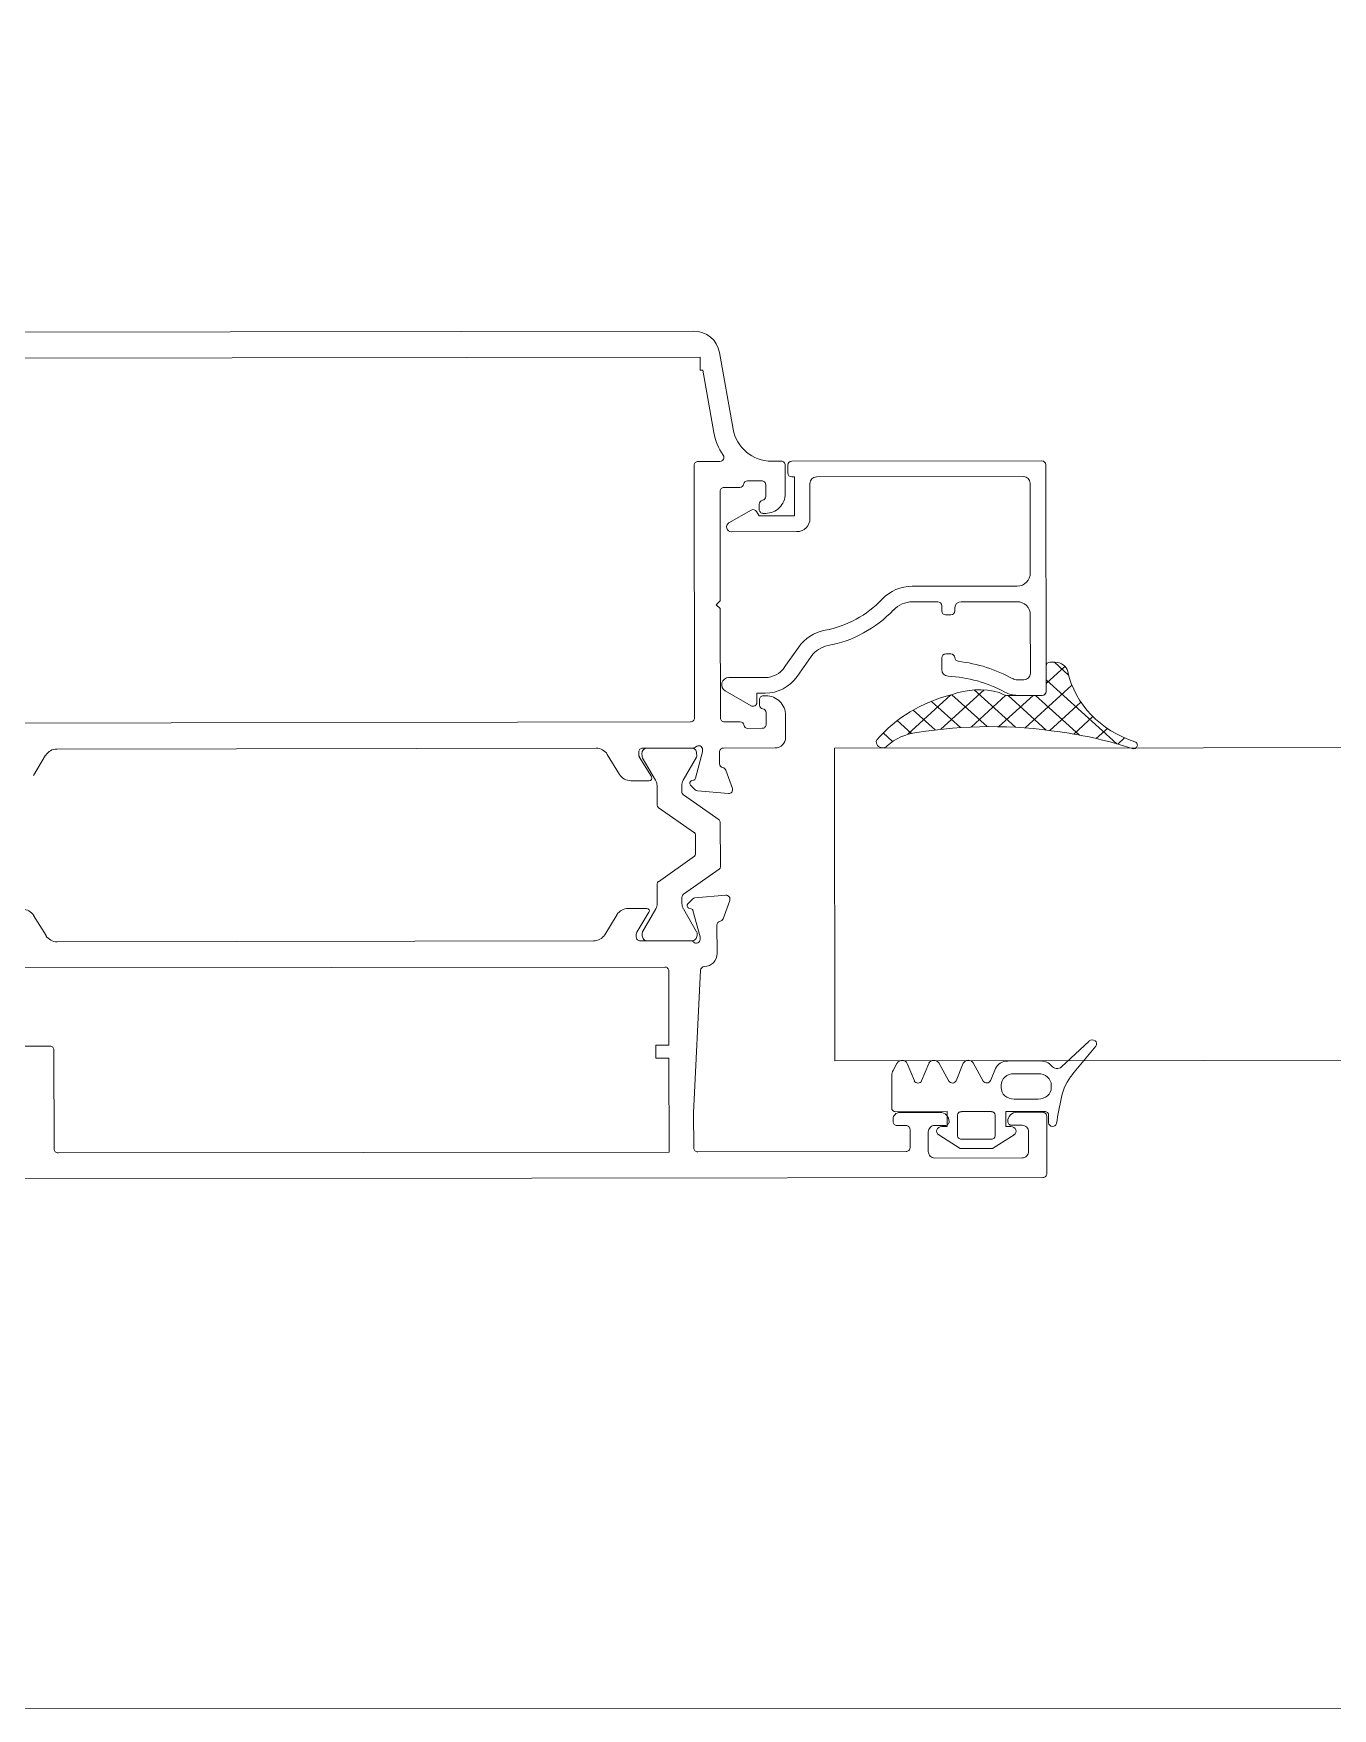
# Model space of a CAD drawing. Header units: centimetres. Extents: x 118932 to 154602, y -32682 to -23521.
# Drawn here: x 138427.09 to 138437.06, y -25117.33 to -25104.47 of the extents above; entities that cross this region are included whole.
import ezdxf

# ---------------------------------------------------------------- set-up
doc = ezdxf.new("R2010")
doc.units = ezdxf.units.CM
doc.header["$LTSCALE"] = 50
doc.header["$MEASUREMENT"] = 0
doc.layers.add('GEN_02_TF_Pencere', color=7, linetype='Continuous', lineweight=9, true_color=0x6093ac)
doc.layers.add('GEN_05_ML_Mermer', color=7, linetype='Continuous', lineweight=9, true_color=0x9d8692)

# ---------------------------------------------------------------- blocks, each defined once
blk = doc.blocks.new('P12')
at = {"layer": 'GEN_02_TF_Pencere', "ltscale": 0.5, "extrusion": (0, 0, -1)}
for p, q in [((63382.366, 12336.415, 0), (63374.521, 12336.403, 0)), ((63374.491, 12336.373, 0), (63374.492, 12335.933, 0)), ((63374.631, 12336.053, 0), (63374.631, 12336.203, 0)), ((63374.681, 12336.253, 0), (63375.351, 12336.254, 0)), ((63375.401, 12336.204, 0), (63375.401, 12336.054, 0)), ((63375.541, 12336.035, 0), (63375.541, 12336.175, 0)), ((63375.571, 12336.205, 0), (63377.171, 12336.207, 0)), ((63377.201, 12336.177, 0), (63377.202, 12335.907, 0)), ((63377.391, 12336.208, 0), (63382.081, 12336.215, 0)), ((63377.392, 12335.488, 0), (63377.391, 12336.208, 0)), ((63377.391, 12336.208, 0), (63377.391, 12336.208, 0)), ((63382.111, 12336.185, 0), (63382.112, 12335.425, 0)), ((63374.761, 12336.003, 0), (63374.681, 12336.003, 0)), ((63375.351, 12336.004, 0), (63375.271, 12336.004, 0)), ((63375.641, 12336.005, 0), (63375.571, 12336.005, 0)), ((63374.522, 12335.903, 0), (63374.722, 12335.903, 0)), ((63375.312, 12335.904, 0), (63375.622, 12335.905, 0)), ((63375.671, 12335.955, 0), (63375.671, 12335.975, 0)), ((63377.202, 12335.907, 0), (63377.149, 12334.813, 0)), ((63377.492, 12335.488, 0), (63377.392, 12335.488, 0)), ((63377.393, 12334.818, 0), (63377.392, 12335.388, 0)), ((63377.392, 12335.388, 0), (63377.492, 12335.388, 0)), ((63377.492, 12335.388, 0), (63377.492, 12335.488, 0)), ((63382.142, 12335.395, 0), (63382.982, 12335.396, 0)), ((63382.983, 12334.796, 0), (63377.423, 12334.788, 0)), ((63377.022, 12334.684, 0), (63377.023, 12334.466, 0)), ((63377.969, 12334.588, 0), (63382.088, 12334.595, 0)), ((63377.152, 12334.557, 0), (63377.152, 12334.575, 0)), ((63377.207, 12334.355, 0), (63377.152, 12334.557, 0)), ((63377.176, 12334.527, 0), (63377.176, 12334.547, 0)), ((63377.281, 12334.341, 0), (63377.179, 12334.517, 0)), ((63377.216, 12334.587, 0), (63377.556, 12334.588, 0)), ((63377.225, 12334.587, 0), (63377.612, 12334.588, 0)), ((63377.594, 12334.517, 0), (63377.492, 12334.341, 0)), ((63377.638, 12334.521, 0), (63377.545, 12334.368, 0)), ((63377.596, 12334.548, 0), (63377.596, 12334.527, 0)), ((63377.642, 12334.558, 0), (63377.643, 12334.536, 0)), ((63377.79, 12334.386, 0), (63377.884, 12334.54, 0)), ((63382.173, 12334.547, 0), (63382.268, 12334.393, 0)), ((63376.975, 12334.417, 0), (63376.925, 12334.277, 0)), ((63377.238, 12334.337, 0), (63377.221, 12334.341, 0)), ((63377.562, 12334.338, 0), (63377.705, 12334.338, 0)), ((63376.956, 12334.237, 0), (63377.192, 12334.258, 0)), ((63377.006, 12334.036, 0), (63377.279, 12334.228, 0)), ((63377.21, 12334.267, 0), (63377.247, 12334.303, 0)), ((63377.292, 12334.253, 0), (63377.292, 12334.301, 0)), ((63377.482, 12334.301, 0), (63377.482, 12334.149, 0)), ((63377.473, 12334.133, 0), (63377.196, 12333.938, 0)), ((63376.998, 12333.674, 0), (63376.997, 12334.02, 0)), ((63377.187, 12333.921, 0), (63377.188, 12333.773, 0)), ((63377.196, 12333.757, 0), (63377.474, 12333.563, 0)), ((63377.006, 12333.658, 0), (63376.998, 12333.674, 0)), ((63376.998, 12333.674, 0), (63376.998, 12333.674, 0)), ((63377.28, 12333.466, 0), (63377.006, 12333.658, 0)), ((63377.172, 12333.436, 0), (63376.935, 12333.457, 0)), ((63377.293, 12333.394, 0), (63377.293, 12333.442, 0)), ((63377.483, 12333.546, 0), (63377.483, 12333.394, 0)), ((63376.905, 12333.417, 0), (63376.956, 12333.277, 0)), ((63377.133, 12333.137, 0), (63377.187, 12333.339, 0)), ((63377.181, 12333.178, 0), (63377.282, 12333.354, 0)), ((63377.227, 12333.391, 0), (63377.19, 12333.428, 0)), ((63377.201, 12333.354, 0), (63377.218, 12333.358, 0)), ((63377.494, 12333.354, 0), (63377.596, 12333.179, 0)), ((63377.526, 12333.327, 0), (63377.619, 12333.175, 0)), ((63377.685, 12333.358, 0), (63377.543, 12333.358, 0)), ((63377.865, 12333.156, 0), (63377.771, 12333.31, 0)), ((63382.27, 12333.317, 0), (63382.176, 12333.163, 0)), ((63377.003, 12333.228, 0), (63377.003, 12333.137, 0)), ((63376.973, 12333.107, 0), (63376.576, 12333.106, 0)), ((63377.133, 12333.119, 0), (63377.133, 12333.137, 0)), ((63377.179, 12333.147, 0), (63377.178, 12333.168, 0)), ((63377.593, 12333.108, 0), (63377.206, 12333.107, 0)), ((63377.559, 12333.108, 0), (63377.219, 12333.107, 0)), ((63377.598, 12333.169, 0), (63377.599, 12333.148, 0)), ((63377.623, 12333.16, 0), (63377.623, 12333.138, 0)), ((63382.09, 12333.115, 0), (63377.95, 12333.108, 0)), ((63376.496, 12333.026, 0), (63376.496, 12332.856, 0)), ((63376.646, 12332.836, 0), (63376.646, 12332.926, 0)), ((63376.676, 12332.956, 0), (63376.786, 12332.957, 0)), ((63376.845, 12332.907, 0), (63376.966, 12332.907, 0)), ((63376.996, 12332.877, 0), (63376.998, 12332.037, 0)), ((63377.199, 12330.937, 0), (63377.196, 12332.877, 0)), ((63377.226, 12332.907, 0), (63383.066, 12332.917, 0)), ((63374.497, 12332.673, 0), (63374.499, 12330.933, 0)), ((63374.716, 12332.703, 0), (63374.527, 12332.703, 0)), ((63376.647, 12332.706, 0), (63376.667, 12332.706, 0)), ((63376.717, 12332.687, 0), (63376.653, 12332.686, 0)), ((63376.697, 12332.736, 0), (63376.696, 12332.777, 0)), ((63376.717, 12332.757, 0), (63376.717, 12332.687, 0)), ((63376.959, 12332.669, 0), (63376.761, 12332.783, 0)), ((63374.618, 12332.084, 0), (63374.617, 12332.533, 0)), ((63374.667, 12332.583, 0), (63374.718, 12332.583, 0)), ((63376.407, 12332.558, 0), (63376.3, 12332.404, 0)), ((63376.653, 12332.566, 0), (63376.932, 12332.567, 0)), ((63375.297, 12332.415, 0), (63375.297, 12332.505, 0)), ((63376.398, 12332.335, 0), (63376.506, 12332.489, 0)), ((63375.227, 12332.385, 0), (63375.267, 12332.385, 0)), ((63375.198, 12332.055, 0), (63375.198, 12332.035, 0)), ((63375.268, 12332.085, 0), (63375.228, 12332.085, 0)), ((63375.298, 12332.015, 0), (63375.298, 12332.055, 0)), ((63376.998, 12332.037, 0), (63377.028, 12332.007, 0)), ((63375.148, 12331.984, 0), (63374.718, 12331.984, 0)), ((63375.523, 12331.985, 0), (63375.328, 12331.985, 0)), ((63377.028, 12332.007, 0), (63376.998, 12331.977, 0)), ((63376.998, 12331.977, 0), (63376.999, 12331.137, 0)), ((63374.619, 12331.073, 0), (63374.618, 12331.764, 0)), ((63374.718, 12331.864, 0), (63375.524, 12331.865, 0)), ((63376.912, 12331.447, 0), (63376.409, 12331.446, 0)), ((63376.76, 12331.281, 0), (63376.931, 12331.379, 0)), ((63376.309, 12331.346, 0), (63376.309, 12331.076, 0)), ((63376.429, 12331.026, 0), (63376.429, 12331.326, 0)), ((63376.429, 12331.326, 0), (63376.699, 12331.326, 0)), ((63376.669, 12331.306, 0), (63376.649, 12331.306, 0)), ((63376.699, 12331.326, 0), (63376.719, 12331.292, 0)), ((63376.699, 12331.236, 0), (63376.699, 12331.276, 0)), ((63376.499, 12331.156, 0), (63376.499, 12330.936, 0)), ((63376.649, 12331.086, 0), (63376.649, 12331.176, 0)), ((63376.259, 12331.026, 0), (63374.669, 12331.023, 0)), ((63376.449, 12331.026, 0), (63376.429, 12331.026, 0)), ((63376.479, 12330.936, 0), (63376.479, 12330.996, 0)), ((63376.789, 12331.057, 0), (63376.679, 12331.056, 0)), ((63376.969, 12331.107, 0), (63376.848, 12331.107, 0)), ((63374.529, 12330.903, 0), (63376.449, 12330.906, 0)), ((63374.529, 12330.903, 0), (63374.529, 12330.903, 0)), ((63376.529, 12330.906, 0), (63376.604, 12330.906, 0)), ((63377, 12330.907, 0), (63377.169, 12330.907, 0)), ((63376.899, 12330.659, 0), (63377.004, 12330.072, 0)), ((63377.132, 12330.207, 0), (63377.047, 12330.685, 0)), ((63377.151, 12330.207, 0), (63377.132, 12330.207, 0)), ((63377.151, 12330.107, 0), (63377.151, 12330.207, 0)), ((63383.101, 12330.117, 0), (63377.151, 12330.107, 0)), ((63377.201, 12329.907, 0), (63385.471, 12329.92, 0)), ((63377.201, 12329.907, 0), (63377.201, 12329.907, 0))]:
    blk.add_line(p, q, dxfattribs=at)
at = {"layer": 'GEN_02_TF_Pencere', "ltscale": 0.5}
for p, q in [((63374.743, 12336.077, 0), (63374.907, 12336.18, 0)), ((63374.907, 12336.18, 0), (63375.157, 12336.18, 0)), ((63375.157, 12336.18, 0), (63375.32, 12336.077, 0)), ((63374.807, 12336.013, 0), (63374.767, 12336.013, 0)), ((63374.807, 12335.898, 0), (63374.807, 12336.013, 0)), ((63374.887, 12336.083, 0), (63374.887, 12335.925, 0)), ((63375.147, 12336.11, 0), (63374.917, 12336.11, 0)), ((63375.177, 12335.925, 0), (63375.177, 12336.083, 0)), ((63375.297, 12336.013, 0), (63375.257, 12336.013, 0)), ((63375.257, 12336.013, 0), (63375.257, 12335.898, 0)), ((63374.477, 12335.985, 0), (63374.477, 12335.924, 0)), ((63374.507, 12335.898, 0), (63374.807, 12335.898, 0)), ((63374.895, 12335.906, 0), (63374.895, 12335.906, 0)), ((63374.917, 12335.898, 0), (63375.147, 12335.898, 0)), ((63375.257, 12335.898, 0), (63375.652, 12335.899, 0)), ((63374.742, 12335.802, 0), (63374.557, 12335.802, 0)), ((63375.682, 12335.872, 0), (63375.682, 12335.621, 0)), ((63374.457, 12335.714, 0), (63374.457, 12335.695, 0)), ((63374.842, 12335.695, 0), (63374.842, 12335.714, 0)), ((63374.842, 12335.695, 0), (63374.842, 12335.695, 0)), ((63374.924, 12335.661, 0), (63374.885, 12335.567, 0)), ((63375.057, 12335.524, 0), (63374.979, 12335.664, 0)), ((63375.188, 12335.661, 0), (63375.133, 12335.527, 0)), ((63375.321, 12335.524, 0), (63375.243, 12335.664, 0)), ((63375.452, 12335.661, 0), (63375.397, 12335.528, 0)), ((63375.564, 12335.528, 0), (63375.508, 12335.661, 0)), ((63374.115, 12335.395, 0), (63374.293, 12335.611, 0)), ((63374.379, 12335.555, 0), (63374.167, 12335.356, 0)), ((63374.791, 12335.509, 0), (63374.537, 12335.509, 0)), ((63374.557, 12335.607, 0), (63374.742, 12335.607, 0)), ((63374.885, 12335.567, 0), (63374.885, 12335.567, 0)), ((63375.671, 12335.582, 0), (63375.639, 12335.524, 0)), ((63373.946, 12333.077, 0), (63373.894, 12333.03, 0)), ((63373.955, 12333.075, 0), (63374.497, 12332.583, 0)), ((63375.675, 12333.057, 0), (63375.747, 12332.991, 0)), ((63375.737, 12333.103, 0), (63375.75, 12333.105, 0)), ((63374.112, 12333.035, 0), (63374.026, 12332.957, 0)), ((63374.285, 12333, 0), (63374.138, 12332.865, 0)), ((63374.467, 12332.973, 0), (63374.229, 12332.755, 0)), ((63374.241, 12333.008, 0), (63374.577, 12332.703, 0)), ((63374.657, 12332.953, 0), (63374.298, 12332.625, 0)), ((63374.497, 12332.969, 0), (63374.789, 12332.703, 0)), ((63374.859, 12332.943, 0), (63374.595, 12332.703, 0)), ((63374.732, 12332.948, 0), (63375.049, 12332.661, 0)), ((63375.073, 12332.946, 0), (63374.806, 12332.702, 0)), ((63374.95, 12332.943, 0), (63375.22, 12332.698, 0)), ((63375.304, 12332.963, 0), (63374.973, 12332.661, 0)), ((63375.155, 12332.95, 0), (63375.377, 12332.749, 0)), ((63375.559, 12333.002, 0), (63375.227, 12332.7, 0)), ((63375.347, 12332.968, 0), (63375.516, 12332.816, 0)), ((63375.53, 12332.995, 0), (63375.639, 12332.897, 0)), ((63374.497, 12332.676, 0), (63374.497, 12332.476, 0)), ((63374.787, 12332.703, 0), (63374.527, 12332.703, 0)), ((63374.856, 12332.682, 0), (63374.837, 12332.692, 0)), ((63374.837, 12332.692, 0), (63374.837, 12332.692, 0)), ((63374.325, 12332.547, 0), (63374.433, 12332.448, 0)), ((63374.497, 12332.613, 0), (63374.352, 12332.481, 0)), ((63374.467, 12332.448, 0), (63374.429, 12332.448, 0))]:
    blk.add_line(p, q, dxfattribs=at)
at = {"layer": 'GEN_02_TF_Pencere', "elevation": 0}
blk.add_lwpolyline([(63311.002, 12333.047), (63310.998, 12335.447), (63376.118, 12335.508), (63376.121, 12333.108)], close=True, dxfattribs=at)
at = {"layer": 'GEN_02_TF_Pencere', "ltscale": 0.5, "extrusion": (0, 0, -1)}
for centre, radius, start, end in [((-63374.521, 12336.373, 0), 0.03, 359.9097, 89.9098), ((-63374.681, 12336.203, 0), 0.05, 359.9097, 89.9098), ((-63375.351, 12336.204, 0), 0.05, 89.9097, 179.9098), ((-63375.571, 12336.175, 0), 0.03, 359.9097, 89.9098), ((-63377.171, 12336.177, 0), 0.03, 89.9097, 179.9098), ((-63382.081, 12336.185, 0), 0.03, 89.9097, 179.9098), ((-63374.681, 12336.053, 0), 0.05, 269.9097, 359.9098), ((-63374.761, 12335.973, 0), 0.03, 89.9097, 179.9098), ((-63375.271, 12335.974, 0), 0.03, 359.9097, 89.9098), ((-63375.351, 12336.054, 0), 0.05, 179.9097, 269.9098), ((-63375.571, 12336.035, 0), 0.03, 269.9097, 359.9098), ((-63375.641, 12335.975, 0), 0.03, 89.9097, 179.9098), ((-63374.522, 12335.933, 0), 0.03, 269.9097, 359.9098), ((-63374.721, 12335.973, 0), 0.07, 179.9097, 269.9098), ((-63375.311, 12335.974, 0), 0.07, 269.9097, 359.9098), ((-63375.621, 12335.955, 0), 0.05, 179.9097, 269.9098), ((-63382.142, 12335.425, 0), 0.03, 269.9097, 359.9098), ((-63377.122, 12334.685, 0), 0.1, 359.9097, 88.6251), ((-63377.119, 12334.815, 0), 0.03, 182.744, 268.6252), ((-63377.423, 12334.818, 0), 0.03, 269.9097, 359.9098), ((-63377.182, 12334.575, 0), 0.03, 359.9098, 135.6896), ((-63377.225, 12334.617, 0), 0.03, 269.91, 315.6894), ((-63382.088, 12334.495, 0), 0.1, 89.9098, 148.5082), ((-63376.993, 12334.466, 0), 0.03, 179.9098, 259.3887), ((-63377.216, 12334.547, 0), 0.04, 359.9097, 89.9098), ((-63377.196, 12334.527, 0), 0.02, 329.9098, 359.9096), ((-63377.556, 12334.548, 0), 0.04, 89.9097, 179.9098), ((-63377.576, 12334.527, 0), 0.02, 179.9098, 209.9097), ((-63377.612, 12334.558, 0), 0.03, 89.9097, 179.9098), ((-63377.613, 12334.536, 0), 0.03, 179.9202, 211.3177), ((-63377.97, 12334.488, 0), 0.1, 31.3114, 89.9097), ((-63377.004, 12334.407, 0), 0.03, 19.8997, 79.4131), ((-63377.226, 12334.36, 0), 0.02, 284.9092, 344.9245), ((-63377.233, 12334.317, 0), 0.02, 104.8951, 224.9098), ((-63377.212, 12334.301, 0), 0.08, 149.9098, 179.9096), ((-63377.562, 12334.301, 0), 0.08, 359.9097, 29.9096), ((-63377.562, 12334.358, 0), 0.02, 269.9097, 31.3071), ((-63377.705, 12334.438, 0), 0.1, 211.3097, 269.9081), ((-63382.353, 12334.445, 0), 0.1, 269.9114, 328.5098), ((-63376.953, 12334.267, 0), 0.03, 264.9179, 19.9148), ((-63377.189, 12334.288, 0), 0.03, 224.9031, 264.904), ((-63377.262, 12334.253, 0), 0.03, 179.9097, 234.9096), ((-63377.462, 12334.149, 0), 0.02, 179.9099, 234.9098), ((-63377.017, 12334.02, 0), 0.02, 359.9097, 54.9096), ((-63377.207, 12333.921, 0), 0.02, 359.9097, 54.9096), ((-63377.208, 12333.773, 0), 0.02, 304.9099, 359.9098), ((-63377.463, 12333.546, 0), 0.02, 124.9097, 179.9096), ((-63376.933, 12333.427, 0), 0.03, 339.9046, 94.9014), ((-63377.169, 12333.407, 0), 0.03, 94.9155, 134.9164), ((-63377.263, 12333.442, 0), 0.03, 124.9098, 179.9097), ((-63377.206, 12333.334, 0), 0.02, 14.895, 74.9103), ((-63377.213, 12333.377, 0), 0.02, 134.9097, 254.9244), ((-63377.213, 12333.394, 0), 0.08, 179.9098, 209.9097), ((-63377.563, 12333.394, 0), 0.08, 329.9099, 359.9098), ((-63377.543, 12333.338, 0), 0.02, 328.5124, 89.9098), ((-63377.685, 12333.258, 0), 0.1, 89.9114, 148.5098), ((-63376.984, 12333.287, 0), 0.03, 280.4062, 339.9197), ((-63376.973, 12333.228, 0), 0.03, 100.4309, 179.9098), ((-63377.198, 12333.168, 0), 0.02, 359.9098, 29.9097), ((-63377.578, 12333.169, 0), 0.02, 149.9098, 179.9096), ((-63377.593, 12333.159, 0), 0.03, 148.5017, 179.8992), ((-63376.576, 12333.026, 0), 0.08, 359.9097, 89.9098), ((-63376.973, 12333.137, 0), 0.03, 179.9097, 269.9098), ((-63377.163, 12333.119, 0), 0.03, 224.1298, 359.9097), ((-63377.219, 12333.147, 0), 0.04, 269.9097, 359.9098), ((-63377.206, 12333.077, 0), 0.03, 44.1301, 89.9095), ((-63377.559, 12333.148, 0), 0.04, 179.9097, 269.9098), ((-63377.593, 12333.138, 0), 0.03, 179.9097, 269.9098), ((-63377.95, 12333.208, 0), 0.1, 269.9098, 328.5082), ((-63382.09, 12333.215, 0), 0.1, 211.3113, 269.9097), ((-63376.676, 12332.926, 0), 0.03, 359.9097, 89.9098), ((-63376.786, 12332.927, 0), 0.03, 89.9098, 170.3156), ((-63376.845, 12332.937, 0), 0.03, 269.9098, 350.3156), ((-63376.646, 12332.856, 0), 0.15, 269.9097, 359.9098), ((-63376.676, 12332.836, 0), 0.03, 279.5038, 359.9097), ((-63376.666, 12332.777, 0), 0.03, 99.5038, 179.9212), ((-63376.966, 12332.877, 0), 0.03, 89.9097, 179.9098), ((-63377.226, 12332.877, 0), 0.03, 359.9097, 89.9098), ((-63374.527, 12332.673, 0), 0.03, 359.9098, 89.9097), ((-63374.716, 12332.503, 0), 0.2, 89.9121, 118.8624), ((-63375.295, 12333.555, 0), 1, 272.6448, 298.8591), ((-63376.653, 12332.386, 0), 0.3, 34.9231, 89.8964), ((-63376.667, 12332.736, 0), 0.03, 179.9097, 269.9098), ((-63376.747, 12332.757, 0), 0.03, 359.9097, 119.9098), ((-63376.932, 12332.621, 0), 0.0546, 119.9097, 269.9097), ((-63374.667, 12332.533, 0), 0.05, 359.9099, 89.9097), ((-63374.719, 12332.513, 0), 0.07, 89.9117, 118.9868), ((-63375.295, 12333.555, 0), 1.12, 276.405, 298.9844), ((-63375.247, 12332.505, 0), 0.05, 92.6563, 179.8927), ((-63376.653, 12332.386, 0), 0.18, 34.9231, 89.8964), ((-63375.167, 12332.411, 0), 0.03, 96.2578, 176.8647), ((-63375.227, 12332.415, 0), 0.03, 270.0711, 357.139), ((-63375.267, 12332.415, 0), 0.03, 179.9096, 269.9095), ((-63376.135, 12332.518, 0), 0.2, 214.9205, 259.5777), ((-63376.338, 12331.416, 0), 0.92, 43.328, 79.5805), ((-63376.135, 12332.518, 0), 0.32, 214.9205, 259.5777), ((-63376.338, 12331.416, 0), 0.8, 43.328, 79.5805), ((-63374.718, 12332.084, 0), 0.1, 269.9097, 359.9096), ((-63375.148, 12332.034, 0), 0.05, 179.9097, 269.9096), ((-63375.228, 12332.055, 0), 0.03, 359.913, 89.9097), ((-63375.268, 12332.055, 0), 0.03, 89.9111, 179.9098), ((-63375.523, 12332.185, 0), 0.2, 223.33, 269.8998), ((-63375.328, 12332.015, 0), 0.03, 269.9097, 359.9082), ((-63375.523, 12332.185, 0), 0.32, 223.33, 269.8998), ((-63374.718, 12331.764, 0), 0.1, 359.9098, 89.9097), ((-63376.409, 12331.346, 0), 0.1, 359.9099, 89.9097), ((-63376.913, 12331.411, 0), 0.0361, 89.9097, 239.9098), ((-63376.649, 12331.156, 0), 0.15, 359.9097, 89.9098), ((-63376.669, 12331.276, 0), 0.03, 89.9097, 179.9098), ((-63376.745, 12331.307, 0), 0.03, 239.9098, 329.9097), ((-63376.679, 12331.176, 0), 0.03, 359.9098, 80.3156), ((-63376.669, 12331.236, 0), 0.03, 179.8983, 260.3157), ((-63376.969, 12331.137, 0), 0.03, 179.9097, 269.9098), ((-63374.669, 12331.073, 0), 0.05, 269.9097, 359.9096), ((-63376.259, 12331.076, 0), 0.05, 179.9097, 269.9096), ((-63376.449, 12330.996, 0), 0.03, 89.9098, 179.9097), ((-63376.679, 12331.086, 0), 0.03, 269.9097, 359.9098), ((-63376.789, 12331.087, 0), 0.03, 189.5038, 269.9097), ((-63376.848, 12331.077, 0), 0.03, 9.5038, 89.9097), ((-63374.529, 12330.933, 0), 0.03, 269.9098, 359.9097), ((-63376.449, 12330.936, 0), 0.03, 179.9096, 269.9095), ((-63376.529, 12330.936, 0), 0.03, 269.9097, 359.9098), ((-63376.604, 12330.606, 0), 0.3, 89.9098, 169.9097), ((-63377, 12330.877, 0), 0.03, 325.6808, 89.9098), ((-63377.169, 12330.937, 0), 0.03, 179.9097, 269.9098), ((-63376.604, 12330.606, 0), 0.45, 145.6809, 169.9097), ((-63377.201, 12330.107, 0), 0.2, 269.9098, 349.9097)]:
    blk.add_arc(centre, radius, start, end, dxfattribs=at)
at = {"layer": 'GEN_02_TF_Pencere', "ltscale": 0.5}
for centre, major_axis, start_param, end_param in [((63374.447, 12335.985, 0), (0.03, 0), -0.001156, 2.96363), ((63374.767, 12336.048, 0), (0.04, 0.0001), 2.193304, 4.711233), ((63374.917, 12336.083, 0), (-0.03, 0), 4.711233, 6.282031), ((63375.147, 12336.083, 0), (-0.03, 0), 3.140435, 4.711233), ((63375.297, 12336.048, 0), (0.04, 0.0001), 4.711234, 7.229163), ((63370.12, 12336.508, 0), (4.337, 0.007), -0.191698, -0.137833), ((63374.507, 12335.924, 0), (-0.03, 0), -0.001157, 1.56964), ((63374.917, 12335.925, 0), (-0.03, 0), -0.001153, 0.784244), ((63374.917, 12335.925, 0), (-0.03, 0), 0.784243, 1.56964), ((63375.147, 12335.925, 0), (0.03, 0), 4.711232, 6.282029), ((63375.652, 12335.872, 0), (0.03, 0), -0.001156, 1.569642), ((63373.888, 12335.87, 0), (-0.5, -0.001), 2.512106, 2.949893), ((63374.557, 12335.714, 0), (0.1, 0.0002), 1.56964, 3.140437), ((63374.742, 12335.714, 0), (-0.1, -0.0002), 3.140436, 4.711234), ((63374.557, 12335.695, 0), (-0.1, -0.0002), -0.001157, 1.569641), ((63374.742, 12335.695, 0), (-0.1, -0.0002), 1.569641, 3.140438), ((63374.952, 12335.651, 0), (0.03, 0), 0.487353, 2.788354), ((63375.216, 12335.652, 0), (0.03, 0), 0.487351, 2.788352), ((63375.48, 12335.652, 0), (0.03, 0), 0.349196, 2.790086), ((63375.582, 12335.621, 0), (0.1, 0.0002), -0.461015, -0.001156), ((63374.413, 12335.522, 0), (0.0509, 0.0001), 0.603435, 2.312432), ((63374.537, 12335.597, 0), (-0.1, -0.0002), 0.603434, 1.569641), ((63374.791, 12335.598, 0), (-0.1, 0), 1.569642, 2.178996), ((63374.791, 12335.598, 0), (0.1, 0), -0.962596, -0.353242), ((63375.094, 12335.54, 0), (-0.0413, -0.0001), 0.458706, 2.776142), ((63375.358, 12335.54, 0), (0.0413, 0.0001), 3.600297, 5.917734), ((63375.602, 12335.541, 0), (-0.0413, -0.0001), 0.36314, 2.680577), ((63374.143, 12335.377, 0), (0.0344, 0.0001), 2.526974, 5.481858)]:
    blk.add_ellipse(centre, major_axis=major_axis, ratio=0.881548, start_param=start_param, end_param=end_param, dxfattribs=at)
at = {"layer": 'GEN_02_TF_Pencere', "ltscale": 0.5, "extrusion": (0, 0, -1)}
for centre, major_axis, start_param, end_param in [((63373.826, 12333.085, 0), (0.03, 0), 3.142043, 4.994373), ((63373.826, 12333.085, 0), (0.03, 0), 1.914618, 3.141561), ((63373.547, 12332.374, 0), (0.8, 0.001), -1.226913, -0.20148), ((63374.839, 12335.656, 0), (2.974, 0.005), 1.723745, 1.916715), ((63375.439, 12333.341, 0), (0.391, 0.001), 0.785447, 1.446401), ((63375.747, 12333.069, 0), (0.0382, 0.0001), 3.770683, 4.441689), ((63375.75, 12333.06, 0), (-0.05, -0.0001), 1.571021, 3.466754), ((63374.926, 12335.852, 0), (-3.2, -0.005), 4.537008, 4.882121), ((63374.929, 12333.668, 0), (-1.106, -0.002), 3.811733, 4.445523), ((63374.527, 12332.676, 0), (0.03, 0), 3.141594, 4.712388), ((63374.788, 12332.613, 0), (-0.1, 0), 1.57081, 2.088079), ((63375.014, 12333.141, 0), (0.529, 0.001), 1.168071, 1.875789), ((63374.429, 12332.539, 0), (0.1, 0), 1.570969, 2.940045), ((63374.467, 12332.476, 0), (0.03, 0), 0.000001, 1.570795)]:
    blk.add_ellipse(centre, major_axis=major_axis, ratio=0.909091, start_param=start_param, end_param=end_param, dxfattribs=at)
at = {"layer": 'GEN_05_ML_Mermer', "elevation": 0}
blk.add_lwpolyline([(63388.825, 12318.478), (63298.825, 12318.478), (63298.825, 12340.478), (63388.825, 12340.478)], close=True, dxfattribs=at)
blk = doc.blocks.new('DOGRAMA LEVEL 0 E BLOK')
at = {"rotation": 180.3101437038125}
blk.add_blockref('P12', (63645.999, 13761.065, 0), dxfattribs=at)

msp = doc.modelspace()

# ---------------------------------------------------------------- block references
at = {"rotation": 359.6887739338809}
msp.add_blockref('DOGRAMA LEVEL 0 E BLOK', (138089.785, -26193.192), dxfattribs=at)

doc.saveas('drawing.dxf')
